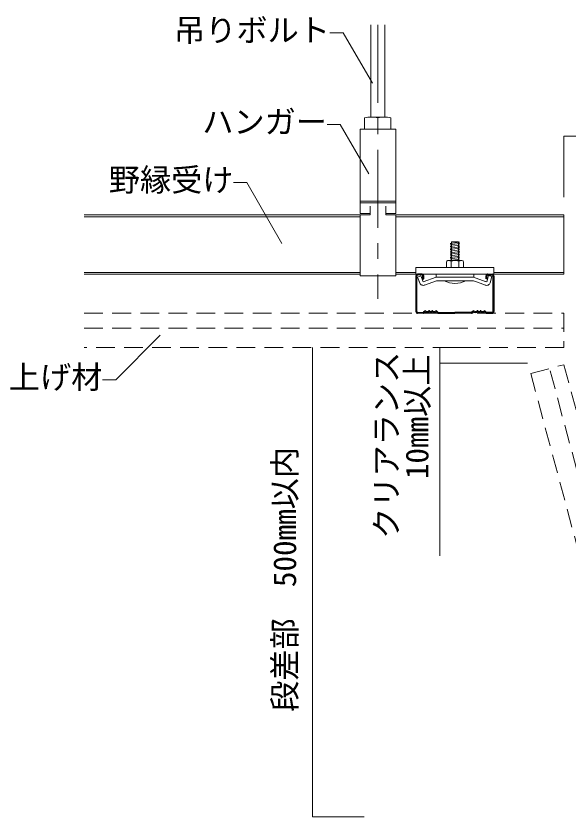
# Model space of a CAD drawing. Units: millimetres on the paper, with parts at other scales. Extents: x -196 to 194, y -140 to 138.
# Drawn here: x -74 to -38.5, y -72.5 to -21.1 of the extents above; entities that cross this region are included whole.
import ezdxf
from ezdxf.enums import TextEntityAlignment as Align

# ---------------------------------------------------------------- set-up
doc = ezdxf.new("R2010")
doc.units = ezdxf.units.MM
doc.linetypes.add('CHAIN1', pattern=[8, 5, -1, 1, -1])
doc.linetypes.add('DASHED1', pattern=[1.8, 1.2, -0.6])
for name, color, linetype, lineweight in [('4-0_中心線', 4, 'CHAIN1', 9), ('4-1_吊り材', 7, 'Continuous', 18), ('4-2_野縁受け', 3, 'Continuous', 18), ('4-3_野縁', 2, 'Continuous', 25), ('4-5_寸法', 4, 'Continuous', 9), ('4-6_文字', 7, 'Continuous', 18), ('4-A_クリップ', 7, 'Continuous', 18), ('4-D_パネル', 4, 'DASHED1', 9)]:
    doc.layers.add(name, color=color, linetype=linetype, lineweight=lineweight)
doc.styles.add('ＭＳ ゴシック', font='')
doc.styles.get('ＭＳ ゴシック').set_extended_font_data('MS Gothic')

msp = doc.modelspace()

# ---------------------------------------------------------------- linework, layer by layer
at = {"layer": '4-0_中心線'}
msp.add_line((-50.789, -21.693), (-50.789, -39.264), dxfattribs=at)
at = {"layer": '4-1_吊り材'}
for p, q in [((-51.239, -27.603), (-51.239, -21.693)), ((-50.339, -27.603), (-50.339, -21.693)), ((-51.629, -27.643), (-51.629, -28.373)), ((-50.369, -27.603), (-51.209, -27.603)), ((-50.789, -27.643), (-50.789, -28.373)), ((-49.949, -27.643), (-49.949, -28.373)), ((-51.926, -28.373), (-49.626, -28.373)), ((-51.926, -32.983), (-51.926, -28.373)), ((-49.626, -28.373), (-49.626, -32.983)), ((-51.926, -33.096), (-51.926, -32.983)), ((-51.926, -32.983), (-49.626, -32.983)), ((-51.926, -33.096), (-51.926, -33.787)), ((-49.626, -33.096), (-51.926, -33.096)), ((-51.276, -33.318), (-51.276, -33.877)), ((-50.276, -33.877), (-50.276, -33.318)), ((-49.626, -32.983), (-49.626, -33.096)), ((-49.626, -33.787), (-49.626, -33.096)), ((-51.926, -33.787), (-51.276, -33.787)), ((-51.926, -33.877), (-51.926, -37.773)), ((-51.276, -33.877), (-51.926, -33.877)), ((-50.276, -33.787), (-49.626, -33.787)), ((-49.626, -33.877), (-50.276, -33.877)), ((-49.626, -37.773), (-49.626, -33.877)), ((-51.926, -37.773), (-49.626, -37.773))]:
    msp.add_line(p, q, dxfattribs=at)
for centre in [(-51.209, -29.829), (-50.369, -29.829)]:
    msp.add_arc(centre, 2.225, 79.1199, 100.8801, dxfattribs=at)
at = {"layer": '4-2_野縁受け'}
for p, q in [((-69.609, -33.877), (-51.926, -33.877)), ((-49.626, -33.877), (-38.852, -33.877)), ((-38.852, -33.877), (-38.852, -37.677)), ((-69.609, -33.997), (-51.926, -33.997)), ((-49.626, -33.997), (-38.852, -33.997)), ((-69.609, -37.557), (-51.926, -37.557)), ((-69.609, -37.677), (-51.926, -37.677)), ((-49.626, -37.557), (-48.339, -37.557)), ((-49.626, -37.677), (-48.339, -37.677)), ((-43.339, -37.557), (-38.852, -37.557)), ((-43.339, -37.677), (-38.852, -37.677))]:
    msp.add_line(p, q, dxfattribs=at)
at = {"layer": '4-3_野縁'}
for p, q in [((-48.342, -37.775), (-48.342, -40.071)), ((-48.292, -40.073), (-48.292, -37.775)), ((-47.942, -37.675), (-48.242, -37.675)), ((-47.942, -37.725), (-48.242, -37.725)), ((-47.892, -37.975), (-47.892, -37.775)), ((-47.892, -37.975), (-47.842, -37.975)), ((-47.842, -37.975), (-47.842, -37.775)), ((-43.842, -37.975), (-43.842, -37.775)), ((-43.792, -37.975), (-43.842, -37.975)), ((-43.792, -37.975), (-43.792, -37.775)), ((-43.742, -37.675), (-43.442, -37.675)), ((-43.742, -37.725), (-43.442, -37.725)), ((-43.392, -40.073), (-43.392, -37.775)), ((-43.342, -37.775), (-43.342, -40.071)), ((-47.848, -40.11), (-47.778, -40.04)), ((-47.778, -40.04), (-47.848, -40.11)), ((-47.007, -40.04), (-46.936, -40.11)), ((-44.677, -40.04), (-44.748, -40.11)), ((-43.836, -40.11), (-43.907, -40.04)), ((-43.907, -40.04), (-43.836, -40.11)), ((-48.242, -40.125), (-47.884, -40.125)), ((-48.242, -40.125), (-47.884, -40.125)), ((-47.884, -40.175), (-48.242, -40.175)), ((-47.884, -40.175), (-48.242, -40.175)), ((-47.742, -40.075), (-47.813, -40.146)), ((-47.742, -40.075), (-47.813, -40.146)), ((-47.042, -40.075), (-46.971, -40.146)), ((-46.901, -40.125), (-45.842, -40.125)), ((-46.901, -40.175), (-45.842, -40.175)), ((-44.783, -40.125), (-45.842, -40.125)), ((-44.783, -40.175), (-45.842, -40.175)), ((-44.642, -40.075), (-44.713, -40.146)), ((-43.942, -40.075), (-43.871, -40.146)), ((-43.942, -40.075), (-43.871, -40.146)), ((-43.442, -40.125), (-43.801, -40.125)), ((-43.442, -40.125), (-43.801, -40.125)), ((-43.801, -40.175), (-43.442, -40.175)), ((-43.801, -40.175), (-43.442, -40.175))]:
    msp.add_line(p, q, dxfattribs=at)
for centre, radius, start, end in [((-48.242, -37.775), 0.1, 90.003, 180.003), ((-48.242, -37.775), 0.05, 90.003, 180.003), ((-47.942, -37.775), 0.1, 0.003, 90.003), ((-47.942, -37.775), 0.05, 0.003, 90.003), ((-43.742, -37.775), 0.1, 89.997, 179.997), ((-43.742, -37.775), 0.05, 89.997, 179.997), ((-43.442, -37.775), 0.1, 359.997, 89.997), ((-43.442, -37.775), 0.05, 359.997, 89.997), ((-47.742, -40.075), 0.05, 46.3972, 135), ((-47.617, -39.944), 0.131, 226.3972, 313.6028), ((-47.492, -40.075), 0.05, 36.8699, 133.6028), ((-47.392, -40), 0.075, 216.8699, 323.1301), ((-47.292, -40.075), 0.05, 36.8699, 143.1301), ((-47.292, -40.075), 0.05, 46.3972, 143.1301), ((-47.167, -39.944), 0.131, 226.3972, 313.6028), ((-47.042, -40.075), 0.05, 45, 133.6028), ((-44.642, -40.075), 0.05, 46.3972, 135), ((-44.517, -39.944), 0.131, 226.3972, 313.6028), ((-44.392, -40.075), 0.05, 36.8699, 143.1301), ((-44.392, -40.075), 0.05, 36.8699, 133.6028), ((-44.292, -40), 0.075, 216.8699, 323.1301), ((-44.192, -40.075), 0.05, 46.3972, 143.1301), ((-44.067, -39.944), 0.131, 226.3972, 313.6028), ((-43.942, -40.075), 0.05, 45, 133.6028), ((-48.242, -40.075), 0.1, 177.476, 270), ((-48.242, -40.075), 0.1, 177.476, 270), ((-48.242, -40.075), 0.05, 177.476, 270), ((-48.242, -40.075), 0.05, 177.476, 270), ((-47.884, -40.075), 0.05, 270, 315), ((-47.884, -40.075), 0.05, 270, 315), ((-47.884, -40.075), 0.1, 270, 315), ((-47.884, -40.075), 0.1, 270, 315), ((-47.617, -39.944), 0.181, 226.3972, 313.6028), ((-47.392, -40), 0.125, 216.8699, 323.1301), ((-47.167, -39.944), 0.181, 226.3972, 313.6028), ((-46.901, -40.075), 0.1, 225, 270), ((-46.901, -40.075), 0.05, 225, 270), ((-44.783, -40.075), 0.05, 270, 315), ((-44.783, -40.075), 0.1, 270, 315), ((-44.517, -39.944), 0.181, 226.3972, 313.6028), ((-44.292, -40), 0.125, 216.8699, 323.1301), ((-44.067, -39.944), 0.181, 226.3972, 313.6028), ((-43.801, -40.075), 0.1, 225, 270), ((-43.801, -40.075), 0.1, 225, 270), ((-43.801, -40.075), 0.05, 225, 270), ((-43.801, -40.075), 0.05, 225, 270), ((-43.442, -40.075), 0.1, 270, 2.524), ((-43.442, -40.075), 0.1, 270, 2.524), ((-43.442, -40.075), 0.05, 270, 2.524), ((-43.442, -40.075), 0.05, 270, 2.524)]:
    msp.add_arc(centre, radius, start, end, dxfattribs=at)
at = {"layer": '4-5_寸法'}
for p, q in [((-38.852, -28.831), (-38.852, -32.725)), ((-17.529, -28.831), (-38.852, -28.831)), ((-54.969, -42.377), (-54.969, -72.477)), ((-46.819, -42.377), (-46.819, -43.377)), ((-46.819, -42.377), (-44.193, -42.377)), ((-46.819, -43.377), (-46.819, -55.74)), ((-46.819, -43.377), (-41.196, -43.377)), ((-51.668, -72.477), (-54.969, -72.477))]:
    msp.add_line(p, q, dxfattribs=at)
at = {"layer": '4-6_文字'}
for p, q in [((-53.002, -22.198), (-53.852, -22.198)), ((-51.132, -25.436), (-53.002, -22.198)), ((-53.191, -28.077), (-54.041, -28.077)), ((-51.367, -31.236), (-53.191, -28.077)), ((-59.185, -31.8), (-60.035, -31.8)), ((-56.932, -35.703), (-59.185, -31.8)), ((-64.731, -41.582), (-67.594, -44.445)), ((-67.594, -44.445), (-68.444, -44.445))]:
    msp.add_line(p, q, dxfattribs=at)
at = {"layer": '4-A_クリップ'}
for p, q in [((-45.539, -35.712), (-46.139, -35.796)), ((-46.139, -35.796), (-46.064, -35.835)), ((-45.539, -35.812), (-46.139, -35.896)), ((-46.139, -35.896), (-46.064, -35.935)), ((-45.539, -35.912), (-46.139, -35.996)), ((-46.064, -35.596), (-45.614, -35.596)), ((-46.064, -36.797), (-46.064, -35.596)), ((-45.539, -35.612), (-45.614, -35.596)), ((-45.614, -36.797), (-45.614, -35.599)), ((-45.539, -35.712), (-45.614, -35.672)), ((-45.539, -35.812), (-45.614, -35.772)), ((-45.539, -35.912), (-45.614, -35.872)), ((-46.139, -35.996), (-46.064, -36.035)), ((-45.539, -36.012), (-46.139, -36.096)), ((-46.139, -36.096), (-46.064, -36.135)), ((-45.539, -36.112), (-46.139, -36.196)), ((-46.139, -36.196), (-46.064, -36.235)), ((-45.539, -36.212), (-46.139, -36.296)), ((-46.139, -36.296), (-46.064, -36.335)), ((-45.539, -36.312), (-46.139, -36.396)), ((-46.139, -36.396), (-46.064, -36.435)), ((-45.539, -36.412), (-46.139, -36.496)), ((-45.539, -36.012), (-45.614, -35.972)), ((-45.539, -36.112), (-45.614, -36.072)), ((-45.539, -36.212), (-45.614, -36.172)), ((-45.539, -36.312), (-45.614, -36.272)), ((-45.539, -36.412), (-45.614, -36.372)), ((-46.389, -36.897), (-46.389, -37.247)), ((-46.322, -36.814), (-46.369, -36.837)), ((-46.322, -36.814), (-46.369, -36.837)), ((-46.289, -36.797), (-45.389, -36.797)), ((-46.253, -36.806), (-46.089, -36.847)), ((-46.253, -36.806), (-46.089, -36.847)), ((-46.139, -36.496), (-46.064, -36.535)), ((-45.539, -36.512), (-46.139, -36.596)), ((-46.139, -36.596), (-46.064, -36.635)), ((-45.539, -36.612), (-46.139, -36.696)), ((-46.139, -36.696), (-46.064, -36.735)), ((-46.139, -36.696), (-46.064, -36.735)), ((-45.539, -36.712), (-46.139, -36.796)), ((-45.539, -36.712), (-46.139, -36.796)), ((-46.089, -36.847), (-46.089, -36.849)), ((-46.089, -36.849), (-46.089, -37.247)), ((-45.617, -36.836), (-45.589, -36.846)), ((-45.617, -36.836), (-45.589, -36.846)), ((-45.539, -36.512), (-45.614, -36.472)), ((-45.539, -36.612), (-45.614, -36.572)), ((-45.539, -36.712), (-45.614, -36.672)), ((-45.539, -36.712), (-45.614, -36.672)), ((-45.567, -36.797), (-45.614, -36.772)), ((-45.567, -36.797), (-45.614, -36.772)), ((-45.425, -36.806), (-45.589, -36.846)), ((-45.425, -36.806), (-45.589, -36.846)), ((-45.589, -36.846), (-45.589, -37.247)), ((-45.356, -36.813), (-45.31, -36.836)), ((-45.356, -36.813), (-45.31, -36.836)), ((-45.289, -36.897), (-45.289, -37.247)), ((-48.339, -37.247), (-48.339, -37.677)), ((-48.339, -37.247), (-43.339, -37.247)), ((-46.389, -37.247), (-45.289, -37.247)), ((-48.018, -37.776), (-48.234, -37.855)), ((-48.018, -37.776), (-48.234, -37.855)), ((-48.094, -38.239), (-48.234, -37.855)), ((-48.115, -38.183), (-48.234, -37.855)), ((-47.875, -38.17), (-48.018, -37.776)), ((-47.875, -38.17), (-48.018, -37.776)), ((-47.038, -37.866), (-47.875, -38.17)), ((-47.038, -37.677), (-47.038, -37.866)), ((-47.038, -37.866), (-45.839, -37.866)), ((-44.64, -37.866), (-45.839, -37.866)), ((-44.64, -37.866), (-45.839, -37.866)), ((-44.64, -37.866), (-45.839, -37.866)), ((-44.64, -37.866), (-43.9, -38.135)), ((-44.638, -37.677), (-44.638, -37.866)), ((-43.804, -38.17), (-43.695, -37.765)), ((-43.695, -37.765), (-43.473, -37.824)), ((-43.579, -38.22), (-43.473, -37.824)), ((-47.798, -38.376), (-47.028, -38.096)), ((-46.96, -38.096), (-47.028, -38.096)), ((-45.839, -38.096), (-46.96, -38.096)), ((-45.139, -38.096), (-46.539, -38.096)), ((-45.839, -38.096), (-44.718, -38.096)), ((-45.839, -38.096), (-44.866, -38.096)), ((-45.839, -38.096), (-44.925, -38.096)), ((-44.89, -38.096), (-44.718, -38.096)), ((-44.841, -38.096), (-44.65, -38.096)), ((-44.326, -38.214), (-44.65, -38.096)), ((-43.88, -38.376), (-44.4, -38.187)), ((-43.929, -38.125), (-43.804, -38.17))]:
    msp.add_line(p, q, dxfattribs=at)
for points in [[(-45.539, -35.612), (-46.139, -35.696), (-46.064, -35.735)], [(-48.339, -37.677), (-43.339, -37.677), (-43.339, -37.247)]]:
    msp.add_lwpolyline(points, dxfattribs=at)
for centre, radius, start, end in [((-46.289, -36.897), 0.1, 90, 180), ((-46.277, -36.903), 0.1, 75.942, 116.6021), ((-46.277, -36.903), 0.1, 75.942, 116.6021), ((-45.839, -37.447), 0.65, 70.0181, 112.6198), ((-45.839, -37.447), 0.65, 70.0181, 112.6198), ((-45.401, -36.903), 0.1, 63.7347, 103.8602), ((-45.401, -36.903), 0.1, 63.7347, 103.8602), ((-45.389, -36.897), 0.1, 0, 90), ((-47.878, -38.16), 0.23, 200, 300), ((-45.839, -36.696), 1.565, 243.4349, 296.565), ((-43.801, -38.16), 0.23, 245, 345)]:
    msp.add_arc(centre, radius, start, end, dxfattribs=at)
at = {"layer": '4-D_パネル'}
for p, q in [((-69.609, -41.127), (-38.852, -41.127)), ((-38.852, -42.377), (-69.609, -42.377)), ((-40.977, -44.046), (-38.852, -43.477))]:
    msp.add_line(p, q, dxfattribs=at)
for points in [[(-69.609, -40.177), (-38.852, -40.177), (-38.852, -42.377)], [(-38.852, -43.477), (-31.98, -69.125), (-32.801, -69.345)], [(-40.977, -44.046), (-34.105, -69.694), (-32.897, -69.371), (-39.77, -43.723)]]:
    msp.add_lwpolyline(points, dxfattribs=at)

# ---------------------------------------------------------------- texts
at = {"layer": '4-5_寸法', "style": 'ＭＳ ゴシック'}
for s, p in [('クリアランス', (-49.063, -54.644)), ('10mm以上', (-47.099, -50.814)), ('段差部\u3000500mm以内', (-55.583, -65.735))]:
    msp.add_text(s, height=1.466, rotation=90, dxfattribs=at).set_placement(p, align=Align.BOTTOM_LEFT)
at = {"layer": '4-6_文字', "style": 'ＭＳ ゴシック'}
for s, p in [('吊りボルト', (-63.852, -23.198)), ('ハンガー', (-62.041, -29.077)), ('野縁受け', (-68.035, -32.8)), ('仕上げ材', (-76.444, -45.445))]:
    msp.add_text(s, height=1.466, dxfattribs=at).set_placement(p, align=Align.BOTTOM_LEFT)

doc.saveas('drawing.dxf')
